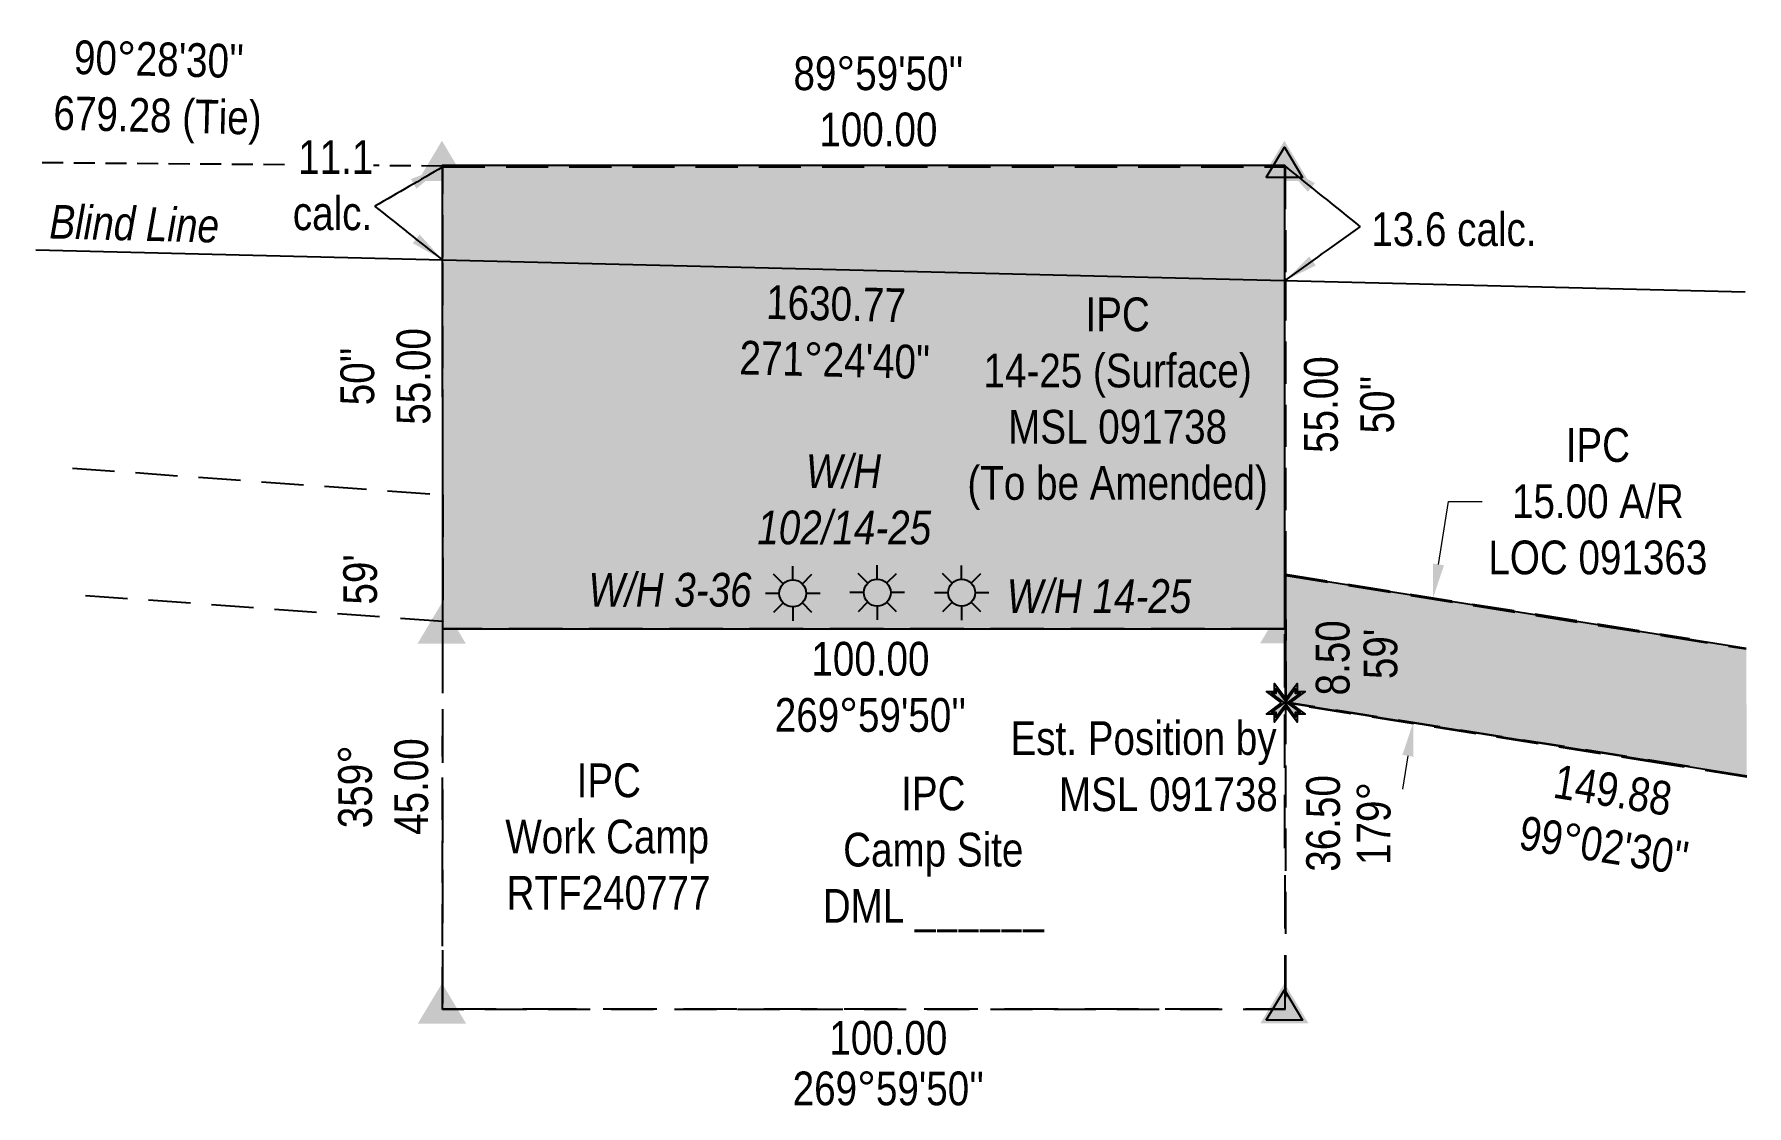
# Model space of a CAD drawing. Extents: x 393480 to 399797, y 6164203 to 6168965.
# Drawn here: x 396834 to 397342, y 6164680 to 6164998 of the extents above; entities that cross this region are included whole.
import ezdxf
from ezdxf.enums import TextEntityAlignment as Align

# ---------------------------------------------------------------- set-up
doc = ezdxf.new("R2010")
doc.units = 0
doc.header["$LTSCALE"] = 5
doc.header["$PDSIZE"] = 0.5
for name, pattern in [('foc-ACCESSROAD', [3.75, 2.5, -1.25]), ('foc-TIELINE', [1.875, 1.25, -0.625]), ('HIDDEN2', [4.7625, 3.175, -1.5875])]:
    doc.linetypes.add(name, pattern=pattern)
doc.layers.get('Defpoints').update_dxf_attribs({"color": 9})
for name, color, linetype in [('C-AR', 13, 'foc-ACCESSROAD'), ('C-WS', 13, 'foc-ACCESSROAD'), ('C-WS-S', 13, 'Continuous'), ('L-BD', 7, 'Continuous'), ('L-MON', 1, 'Continuous'), ('L-SEC', 7, 'Continuous'), ('L-TIE', 7, 'foc-TIELINE'), ('P-PROPOSED', 10, 'Continuous'), ('P-PROPOSED-H', 21, 'Continuous'), ('P-TXT', 4, 'Continuous'), ('T-EXISTING TFA', 220, 'HIDDEN2'), ('T-EXISTING TFA-T', 220, 'Continuous')]:
    doc.layers.add(name, color=color, linetype=linetype)
doc.layers.add('C-AR-T', color=13, linetype='Continuous', lineweight=9)
doc.layers.add('C-WS-T', color=13, linetype='Continuous', lineweight=9)
doc.styles.add('80CG', font='ARIALN.TTF', dxfattribs={"height": 10})
doc.styles.add('80L', font='ARIALN.TTF', dxfattribs={"height": 10})
doc.dimstyles.new('Compass 5 000', dxfattribs={"dimscale": 5, "dimtxt": 9, "dimasz": 2, "dimexe": 0.2, "dimexo": 0.0625, "dimgap": 0.5, "dimtad": 0, "dimtih": 1, "dimtoh": 1, "dimzin": 0, "dimdsep": 46, "dimtxsty": '80CG', "dimcen": 0.1, "dimse1": 1, "dimse2": 1, "dimclrd": 256, "dimclrt": 256, "dimaunit": 1, "dimadec": 4, "dimazin": 0, "dimtfac": 0.06, "dimtofl": 0, "dimtmove": 0, "dimatfit": 1, "dimfxl": 0.2, "dimtolj": 1, "dimtzin": 0, "dimlwd": -1, "dimarcsym": 0})

# ---------------------------------------------------------------- blocks, each defined once
blk = doc.blocks.new('TRIA')
blk.add_hatch(color=255).paths.add_polyline_path([(-0.04, 1.52), (-1.47, -0.87), (1.39, -0.87)])
blk = doc.blocks.new('TRIAA')
blk.add_blockref('TRIA', (0, 0))
blk = doc.blocks.new('TRIB')
at = {"color": 1}
blk.add_lwpolyline([(-1.12, -0.67), (-0.04, 1.13), (1.04, -0.67)], close=True, dxfattribs=at)
blk = doc.blocks.new('TRIBB')
blk.add_blockref('TRIB', (0, 0))
blk = doc.blocks.new('TRICC')
for name in ['TRIAA', 'TRIBB']:
    blk.add_blockref(name, (0, 0))
blk = doc.blocks.new('plspike')
blk.add_blockref('TRICC', (0, 0))
blk = doc.blocks.new('*D402')
at = {"layer": 'C-AR-T', "transparency": 16777216}
for p, q in [((397250.66, 6164840.49), (397253.64, 6164859.16)), ((397253.64, 6164859.16), (397263.64, 6164859.16)), ((397241.61, 6164783.72), (397240.04, 6164773.84))]:
    blk.add_line(p, q, dxfattribs=at)
for points in [[(397249.02, 6164840.75), (397252.31, 6164840.22), (397249.09, 6164830.61)], [(397239.97, 6164783.98), (397243.26, 6164783.45), (397243.19, 6164793.59)]]:
    blk.add_solid(points, dxfattribs=at)
at = {"layer": 'Defpoints', "color": 0, "transparency": 16777216}
for p in [(397260.94, 6164828.72), (397243.19, 6164793.59), (397255.04, 6164791.7)]:
    blk.add_point(p, dxfattribs=at)
at = {"layer": 'C-AR-T', "transparency": 16777216, "insert": (397297.94, 6164859.16), "char_height": 10, "attachment_point": 5, "style": '80CG', "bg_fill": 3, "box_fill_scale": 1.1, "bg_fill_color": 256, "bg_fill_true_color": 13158600, "bg_fill_transparency": 0}
blk.add_mtext('\\A1;IPC\\P15.00 A/R\\PLOC 091363', dxfattribs=at)
blk = doc.blocks.new('GAS')
h = blk.add_hatch(color=255)
h.dxf.hatch_style = 1
edge = h.paths.add_edge_path()
edge.add_arc((0, 0), 0.9, 0, 360)
for p, q in [((-0.57, 0.57), (-1.14, 1.14)), ((0, 0.81), (0, 1.62)), ((0.57, 0.57), (1.14, 1.14)), ((-0.81, 0), (-1.62, 0)), ((1.62, 0), (0.81, 0)), ((-0.57, -0.57), (-1.14, -1.14)), ((0, -0.81), (0, -1.62)), ((1.14, -1.14), (0.57, -0.57))]:
    blk.add_line(p, q)
blk.add_circle((0, 0), 0.8)
blk = doc.blocks.new('STRIA')
blk.add_hatch(color=255).paths.add_polyline_path([(-0.04, 1.52), (-1.47, -0.87), (1.39, -0.87)])
blk = doc.blocks.new('STRIAA')
blk.add_blockref('STRIA', (0, 0))
blk = doc.blocks.new('STRIB')
at = {"color": 1}
blk.add_solid([(-1.12, -0.67), (-0.04, 1.13), (1.04, -0.67)], dxfattribs=at)
blk = doc.blocks.new('STRIBB')
blk.add_blockref('STRIB', (0, 0))
blk = doc.blocks.new('STRICC')
for name in ['STRIAA', 'STRIBB']:
    blk.add_blockref(name, (0, 0))
blk = doc.blocks.new('fdspike')
blk.add_blockref('STRICC', (0, 0))
blk = doc.blocks.new('TEMP')
h = blk.add_hatch(color=255)
h.dxf.hatch_style = 1
h.paths.add_polyline_path([(0, 0.25), (-0.67, 1.15), (-0.67, 0.67), (-1.15, 0.67), (-0.25, 0), (-1.15, -0.67), (-0.67, -0.67), (-0.67, -1.15), (0, -0.25), (0.67, -1.15), (0.67, -0.67), (1.15, -0.67), (0.25, 0), (1.15, 0.67), (0.67, 0.67), (0.67, 1.15)])
h.paths.add_polyline_path([(0.57, 0.85), (0.57, 0.57), (0.85, 0.57), (0.08, 0), (0.85, -0.57), (0.57, -0.57), (0.57, -0.85), (0, -0.08), (-0.57, -0.85), (-0.57, -0.57), (-0.85, -0.57), (-0.08, 0), (-0.85, 0.57), (-0.57, 0.57), (-0.57, 0.85), (0, 0.08)], flags=16)
h = blk.add_hatch(color=1)
h.dxf.hatch_style = 1
h.paths.add_polyline_path([(0, 0.08), (-0.57, 0.85), (-0.57, 0.57), (-0.85, 0.57), (-0.08, 0), (-0.85, -0.57), (-0.57, -0.57), (-0.57, -0.85), (0, -0.08), (0.57, -0.85), (0.57, -0.57), (0.85, -0.57), (0.08, 0), (0.85, 0.57), (0.57, 0.57), (0.57, 0.85)])
at = {"color": 1}
for p, q in [((-0.08, 0), (0.08, 0)), ((0, 0.08), (0, -0.08))]:
    blk.add_line(p, q, dxfattribs=at)
at = {"color": 255, "flags": 128}
blk.add_lwpolyline([(-0.25, 0), (-1.15, 0.67), (-0.67, 0.67), (-0.67, 1.15), (0, 0.25), (0.67, 1.15), (0.67, 0.67), (1.15, 0.67), (0.25, 0), (1.15, -0.67), (0.67, -0.67), (0.67, -1.15), (0, -0.25), (-0.67, -1.15), (-0.67, -0.67), (-1.15, -0.67)], close=True, dxfattribs=at)
at = {"color": 1, "flags": 128}
blk.add_lwpolyline([(-0.08, 0), (-0.85, 0.57), (-0.57, 0.57), (-0.57, 0.85), (0, 0.08), (0.57, 0.85), (0.57, 0.57), (0.85, 0.57), (0.08, 0), (0.85, -0.57), (0.57, -0.57), (0.57, -0.85), (0, -0.08), (-0.57, -0.85), (-0.57, -0.57), (-0.85, -0.57)], close=True, dxfattribs=at)

msp = doc.modelspace()

# ---------------------------------------------------------------- hatches: boundary and pattern name
at = {"layer": 'P-PROPOSED-H'}
h = msp.add_hatch(color=256, dxfattribs=at)
h.dxf.hatch_style = 1
h.paths.add_polyline_path([(397205.086, 6164821.389), (397205.078, 6164958.821), (396955.168, 6164958.806), (396955.176, 6164821.374)])
h = msp.add_hatch(color=256, dxfattribs=at)
h.dxf.hatch_style = 1
h.paths.add_polyline_path([(397342.112, 6164777.704), (397341.98, 6164815.683), (397205.352, 6164837.417), (397205.354, 6164799.458)])

# ---------------------------------------------------------------- linework, layer by layer
at = {"layer": 'C-AR'}
for points in [[(396845.438, 6164869.047), (396955.288, 6164861.164), (396955.28, 6164823.583), (396845.438, 6164831.466)], [(397325.104, 6164780.534), (397205.259, 6164799.637), (397205.253, 6164837.599), (397325.104, 6164818.493)], [(397342.113, 6164777.428), (397317.277, 6164781.387), (397205.44, 6164799.214), (397205.435, 6164837.176), (397318.158, 6164819.206), (397338.522, 6164815.962), (397341.981, 6164815.41)]]:
    msp.add_lwpolyline(points, dxfattribs=at)
at = {"layer": 'C-WS'}
msp.add_lwpolyline([(397205.272, 6164708.443), (396955.252, 6164708.513), (396955.28, 6164823.583), (396955.288, 6164861.164), (396955.304, 6164931.617), (396955.311, 6164958.366), (397205.236, 6164958.388), (397205.241, 6164925.335), (397205.253, 6164837.599), (397205.259, 6164799.637), (397205.272, 6164708.443)], close=True, dxfattribs=at)
at = {"layer": 'L-SEC', "flags": 128}
msp.add_lwpolyline([(396834.617, 6164933.797), (397341.613, 6164921.304)], dxfattribs=at)
at = {"layer": 'L-TIE', "flags": 128}
msp.add_lwpolyline([(396955.231, 6164958.612), (396836.303, 6164959.601)], dxfattribs=at)
msp.add_lwpolyline([(396955.231, 6164958.612), (396836.303, 6164959.601)], dxfattribs=at)
at = {"layer": 'P-PROPOSED', "flags": 128}
msp.add_lwpolyline([(397205.086, 6164821.389), (397205.078, 6164958.821), (396955.168, 6164958.806), (396955.176, 6164821.374)], close=True, dxfattribs=at)
msp.add_lwpolyline([(397342.112, 6164777.704), (397205.354, 6164799.458), (397205.352, 6164837.417), (397341.98, 6164815.683)], dxfattribs=at)
at = {"layer": 'T-EXISTING TFA'}
msp.add_lwpolyline([(397205.086, 6164821.389), (396955.176, 6164821.374), (396955.269, 6164708.67), (397205.179, 6164708.685)], close=True, dxfattribs=at)

# ---------------------------------------------------------------- block references
at = {"layer": 'C-WS-S', "xscale": 4.998199134999986, "yscale": 4.998199134999986, "zscale": 4.998199134999986}
for p in [(397059.131, 6164831.899), (397084.181, 6164832.135), (397109.224, 6164832.092)]:
    msp.add_blockref('GAS', p, dxfattribs=at)
at = {"layer": 'Defpoints', "xscale": 4.998199134999986, "yscale": 4.998199134999986, "zscale": 4.998199134999986}
for p in [(397205.149, 6164958.545), (397205.176, 6164708.697)]:
    msp.add_blockref('plspike', p, dxfattribs=at)
at = {"layer": 'L-MON', "xscale": 4.998199134999986, "yscale": 4.998199134999986, "zscale": 4.998199134999986}
for p in [(396955.254, 6164958.542), (396955.269, 6164708.67)]:
    msp.add_blockref('fdspike', p, dxfattribs=at)
at = {"layer": 'L-MON', "color": 3, "xscale": 4.998199134999989, "yscale": 4.998199134999989, "zscale": 4.998199134999989}
for p in [(397205.149, 6164958.545), (397205.176, 6164708.697)]:
    msp.add_blockref('fdspike', p, dxfattribs=at)
at = {"layer": 'L-MON', "color": 6}
for name, p, xscale, yscale, zscale in [('fdspike', (396955.176, 6164821.374), 4.998199134999998, 4.998199134999998, 4.998199134999998), ('fdspike', (397205.086, 6164821.389), 4.998199134999998, 4.998199134999998, 4.998199134999998), ('TEMP', (397205.354, 6164799.458), 4.998199134999996, 4.998199134999996, 4.998199134999996)]:
    msp.add_blockref(name, p, dxfattribs=dict(at, xscale=xscale, yscale=yscale, zscale=zscale))

# ---------------------------------------------------------------- texts
at = {"layer": 'C-WS-T', "insert": (397155.487, 6164888.156), "char_height": 9.9964, "width": 96.554, "attachment_point": 5, "style": '80CG'}
msp.add_mtext('\\A1;IPC\\P14-25 (Surface)\\PMSL 091738\\P(To be Amended)', dxfattribs=at)
at = {"layer": 'C-WS-T', "char_height": 9.9964}
for s, width, insert, attachment_point, style in [('\\pi15.344;{\\fArial Narrow|b0|i1|c0|p34;W/H \\P\\pi0.90827;102/14-25}', 51.88035, (397047.698, 6164873.109), 1, '80L'), ('\\pi2.405;{\\fArial Narrow|b0|i1|c0|p34;W/H 3-36}', 51.88035, (396996.138, 6164837.973), 1, '80L'), ('{\\fArial Narrow|b0|i1|c0|p34;W/H 14-25}', 55.56722, (397122.616, 6164836.103), 1, '80L'), ('IPC\\PCamp Site\\PDML ______', 80.09079, (397100.809, 6164754.453), 5, '80CG')]:
    msp.add_mtext_dynamic_manual_height_columns(s, width=width, gutter_width=50, heights=[0], dxfattribs=dict(at, insert=insert, attachment_point=attachment_point, style=style))
at = {"layer": 'L-BD', "style": '80L'}
for s, rotation, p in [('8.50', 90.0034, (397219.259, 6164812.76)), ("59'", 90.0034, (397233.442, 6164813.943)), ('36.50', 90.0034, (397216.436, 6164763.68)), ('179°', 90.0034, (397231.431, 6164763.681)), ('100.00', 0.0034, (397087.474, 6164700.077)), ("269°59'50''", 0.0034, (397087.474, 6164685.083))]:
    msp.add_text(s, height=9.9964, rotation=rotation, dxfattribs=at).set_placement(p, align=Align.MIDDLE)
at = {"layer": 'L-BD', "insert": (396871.234, 6164995.33), "char_height": 9.9964, "width": 69.86522, "attachment_point": 2, "rotation": 358.5884, "style": '80L', "bg_fill": 3, "box_fill_scale": 1.15, "bg_fill_color": 256, "bg_fill_true_color": 256, "bg_fill_transparency": 0}
msp.add_mtext("90°28'30''\\P679.28 (Tie) ", dxfattribs=at)
at = {"layer": 'L-BD', "char_height": 9.9964, "attachment_point": 2, "style": '80L'}
for s, insert, width, rotation in [("89°59'50'' 100.00", (397084.524, 6164991.15), 52.14632, 0.0034), ('1630.77\\P271°24\'40"', (397072.073, 6164922.816), 34.58276, 358.5884), ("50''\\P55.00 ", (396924.941, 6164896.249), 63.01228, 90.0034), ("55.00 \\P50''", (397210.788, 6164887.887), 28.19353, 90.0034), ("59'", (396925.777, 6164836.046), 63.01228, 90.0034), ("100.00 269°59'50''", (397082.163, 6164817.513), 53.11974, 0.0034), ('359°\\P45.00 ', (396924.28, 6164774.59), 63.01228, 90.0034)]:
    msp.add_mtext(s, dxfattribs=dict(at, insert=insert, width=width, rotation=rotation))
at = {"layer": 'L-MON', "insert": (397111.551, 6164793.983), "char_height": 9.9964, "attachment_point": 1, "style": '80L'}
msp.add_mtext_dynamic_manual_height_columns('\\pi12.162;Est. Position by \\P\\pi26.523;MSL 091738', width=90.09474, gutter_width=50, heights=[0], dxfattribs=at)
at = {"layer": 'L-SEC', "insert": (396838.782, 6164947.168), "char_height": 9.9964, "attachment_point": 1, "rotation": 358.5884, "style": '80L'}
msp.add_mtext_dynamic_manual_height_columns('{\\fArial Narrow|b0|i1|c0|p34;Blind Line}', width=50.12729, gutter_width=50, heights=[0], dxfattribs=at)
at = {"layer": 'P-TXT', "insert": (397230.741, 6164944.912), "char_height": 9.9964, "attachment_point": 1, "style": '80L'}
msp.add_mtext_dynamic_manual_height_columns('13.6 calc.', width=48.21616, gutter_width=50, heights=[0], dxfattribs=at)

# ---------------------------------------------------------------- leaders
at = {"layer": 'P-TXT', "path_type": 1}
for points in [[(396955.311, 6164958.366), (396935.184, 6164946.735)], [(397205.164, 6164958.557), (397227.459, 6164940.639)], [(396955.255, 6164930.824), (396935.184, 6164946.735)], [(397205.166, 6164924.666), (397227.459, 6164940.639)]]:
    msp.add_leader(points, dimstyle='Compass 5 000', override={"dimgap": 0.5, "dimtad": 0}, dxfattribs=at)

# ---------------------------------------------------------------- next in the draw order: texts
at = {"layer": 'L-BD', "insert": (397303.18, 6164778.495), "char_height": 9.9964, "width": 51.3623, "attachment_point": 2, "rotation": 350.9615, "style": '80L', "bg_fill": 3, "box_fill_scale": 1.15, "bg_fill_color": 256, "bg_fill_true_color": 256, "bg_fill_transparency": 0}
msp.add_mtext("149.88 99°02'30''", dxfattribs=at)
at = {"layer": 'P-TXT', "insert": (396910.548, 6164966.303), "char_height": 9.9964, "attachment_point": 1, "style": '80L', "bg_fill": 3, "box_fill_scale": 1.15, "bg_fill_color": 256, "bg_fill_true_color": 256, "bg_fill_transparency": 0}
msp.add_mtext_dynamic_manual_height_columns('\\pi1.8679;11.1\\P\\pi0.27568;calc.', width=22.67844, gutter_width=50, heights=[0], dxfattribs=at)
at = {"layer": 'T-EXISTING TFA-T', "insert": (396972.393, 6164781.447), "char_height": 9.99633, "attachment_point": 1, "style": '80L', "bg_fill": 3, "box_fill_scale": 1.15, "bg_fill_color": 256, "bg_fill_true_color": 256, "bg_fill_transparency": 0}
msp.add_mtext_dynamic_manual_height_columns('\\pi22.61;IPC\\P\\pi1.4651;Work Camp\\P\\pi1.8504;RTF240777', width=62.74456, gutter_width=50, heights=[0], dxfattribs=at)

# ---------------------------------------------------------------- next in the draw order: dimensions: what is measured, and where the dimension line sits
at = {"layer": 'C-AR-T', "color": 3}
dim = msp.add_linear_dim(base=(397243.187, 6164793.591), p1=(397260.937, 6164828.722), p2=(397255.037, 6164791.702), angle=260.94333, text='IPC\\P15.00 A/R\\PLOC 091363', dimstyle='Compass 5 000', override={"dimtfill": 1}, dxfattribs=at)
dim.commit()
dim.dimension.update_dxf_attribs({"geometry": '*D402', "text_midpoint": (397297.939, 6164859.161), "dimtype": 161})

doc.saveas('drawing.dxf')
